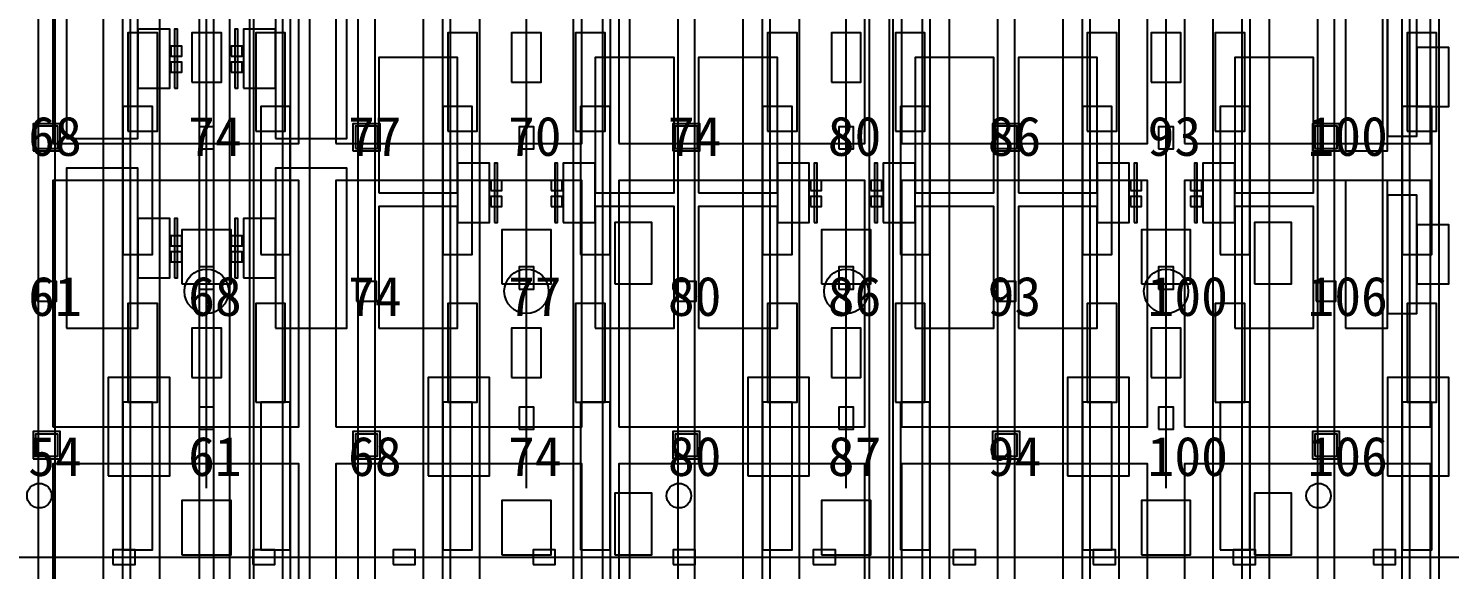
# Model space of a CAD drawing. Header units: metres. Extents: x -1640 to 1560, y -268 to 2338.
# Drawn here: x -177 to -119.2, y 2042.2 to 2064.2 of the extents above; entities that cross this region are included whole.
import ezdxf

# ---------------------------------------------------------------- set-up
doc = ezdxf.new("R2010")
doc.units = ezdxf.units.M
for name, color, linetype in [('1F_CHL', 4, 'Continuous'), ('1F_PUMP', 2, 'Continuous'), ('1F_SCR', 3, 'Continuous'), ('1F_STRUCT_COLUMN', 8, 'Continuous'), ('2F_CSF_LATERAL_RACK_CONCEPT', 9, 'Continuous'), ('2F_RFG', 5, 'Continuous'), ('2F_STRUCT_COLUMN', 8, 'Continuous'), ('2F_VMB', 6, 'Continuous'), ('3F_CLEANROOM_OVERHEAD_PIPE_DUCT_CONCEPT', 9, 'Continuous'), ('3F_CVD', 3, 'Continuous'), ('3F_EHS_EGRESS_DIST_M', 2, 'Continuous'), ('3F_EHS_EXTINGUISHER_HYDRANT_CABINET_CONCEPT', 1, 'Continuous'), ('3F_EHS_GAS_DETECTOR', 6, 'Continuous'), ('3F_ETCH', 2, 'Continuous'), ('3F_FOUP', 5, 'Continuous'), ('3F_OHT', 9, 'Continuous'), ('3F_OHTV', 1, 'Continuous'), ('3F_PHOTO', 1, 'Continuous'), ('3F_STK', 3, 'Continuous'), ('3F_STRUCT_COLUMN', 8, 'Continuous'), ('3F_TBAR', 6, 'Continuous'), ('4F_FFU', 1, 'Continuous'), ('4F_STRUCT_PLENUM_TRUSS_CONCEPT', 9, 'Continuous'), ('5F_CHL', 4, 'Continuous'), ('5F_PUMP', 2, 'Continuous'), ('5F_SCR', 3, 'Continuous'), ('5F_STRUCT_COLUMN', 8, 'Continuous'), ('6F_CSF_LATERAL_RACK_CONCEPT', 9, 'Continuous'), ('6F_RFG', 5, 'Continuous'), ('6F_STRUCT_COLUMN', 8, 'Continuous'), ('6F_VMB', 6, 'Continuous'), ('7F_CLEANROOM_OVERHEAD_PIPE_DUCT_CONCEPT', 9, 'Continuous'), ('7F_CVD', 3, 'Continuous'), ('7F_EHS_EGRESS_DIST_M', 2, 'Continuous'), ('7F_EHS_EXTINGUISHER_HYDRANT_CABINET_CONCEPT', 1, 'Continuous'), ('7F_EHS_GAS_DETECTOR', 6, 'Continuous'), ('7F_ETCH', 2, 'Continuous'), ('7F_FOUP', 5, 'Continuous'), ('7F_OHT', 9, 'Continuous'), ('7F_OHTV', 1, 'Continuous'), ('7F_PHOTO', 1, 'Continuous'), ('7F_STK', 3, 'Continuous'), ('7F_STRUCT_COLUMN', 8, 'Continuous'), ('7F_TBAR', 6, 'Continuous'), ('8F_FFU', 1, 'Continuous'), ('8F_STRUCT_PLENUM_TRUSS_CONCEPT', 9, 'Continuous'), ('EHS_TREATED_EXHAUST', 30, 'Continuous'), ('UTIL_PCW.R_CONCEPT', 1, 'Continuous'), ('UTIL_PCW.S_CONCEPT', 6, 'Continuous')]:
    doc.layers.add(name, color=color, linetype=linetype)

msp = doc.modelspace()

# ---------------------------------------------------------------- linework, layer by layer
at = {"layer": '1F_CHL'}
for points in [[(-153.15, 2053.8), (-151.65, 2053.8), (-151.65, 2056.3), (-153.15, 2056.3)], [(-127.15, 2053.8), (-125.65, 2053.8), (-125.65, 2056.3), (-127.15, 2056.3)], [(-153.15, 2042.8), (-151.65, 2042.8), (-151.65, 2045.3), (-153.15, 2045.3)], [(-127.15, 2042.8), (-125.65, 2042.8), (-125.65, 2045.3), (-127.15, 2045.3)]]:
    msp.add_lwpolyline(points, close=True, dxfattribs=at)
at = {"layer": '1F_PUMP'}
for points in [[(-172.95, 2060), (-171.75, 2060), (-171.75, 2064), (-172.95, 2064)], [(-167.75, 2060), (-166.55, 2060), (-166.55, 2064), (-167.75, 2064)], [(-159.95, 2060), (-158.75, 2060), (-158.75, 2064), (-159.95, 2064)], [(-154.75, 2060), (-153.55, 2060), (-153.55, 2064), (-154.75, 2064)], [(-146.95, 2060), (-145.75, 2060), (-145.75, 2064), (-146.95, 2064)], [(-141.75, 2060), (-140.55, 2060), (-140.55, 2064), (-141.75, 2064)], [(-133.95, 2060), (-132.75, 2060), (-132.75, 2064), (-133.95, 2064)], [(-128.75, 2060), (-127.55, 2060), (-127.55, 2064), (-128.75, 2064)], [(-120.95, 2060), (-119.75, 2060), (-119.75, 2064), (-120.95, 2064)], [(-172.95, 2049), (-171.75, 2049), (-171.75, 2053), (-172.95, 2053)], [(-167.75, 2049), (-166.55, 2049), (-166.55, 2053), (-167.75, 2053)], [(-159.95, 2049), (-158.75, 2049), (-158.75, 2053), (-159.95, 2053)], [(-154.75, 2049), (-153.55, 2049), (-153.55, 2053), (-154.75, 2053)], [(-146.95, 2049), (-145.75, 2049), (-145.75, 2053), (-146.95, 2053)], [(-141.75, 2049), (-140.55, 2049), (-140.55, 2053), (-141.75, 2053)], [(-133.95, 2049), (-132.75, 2049), (-132.75, 2053), (-133.95, 2053)], [(-128.75, 2049), (-127.55, 2049), (-127.55, 2053), (-128.75, 2053)], [(-120.95, 2049), (-119.75, 2049), (-119.75, 2053), (-120.95, 2053)]]:
    msp.add_lwpolyline(points, close=True, dxfattribs=at)
at = {"layer": '1F_SCR'}
for points in [[(-170.75, 2053.8), (-168.75, 2053.8), (-168.75, 2056), (-170.75, 2056)], [(-157.75, 2053.8), (-155.75, 2053.8), (-155.75, 2056), (-157.75, 2056)], [(-144.75, 2053.8), (-142.75, 2053.8), (-142.75, 2056), (-144.75, 2056)], [(-131.75, 2053.8), (-129.75, 2053.8), (-129.75, 2056), (-131.75, 2056)], [(-170.75, 2042.8), (-168.75, 2042.8), (-168.75, 2045), (-170.75, 2045)], [(-157.75, 2042.8), (-155.75, 2042.8), (-155.75, 2045), (-157.75, 2045)], [(-144.75, 2042.8), (-142.75, 2042.8), (-142.75, 2045), (-144.75, 2045)], [(-131.75, 2042.8), (-129.75, 2042.8), (-129.75, 2045), (-131.75, 2045)]]:
    msp.add_lwpolyline(points, close=True, dxfattribs=at)
at = {"layer": '1F_STRUCT_COLUMN'}
for points in [[(-176.8, 2059.2), (-175.7, 2059.2), (-175.7, 2060.3), (-176.8, 2060.3)], [(-163.8, 2059.2), (-162.7, 2059.2), (-162.7, 2060.3), (-163.8, 2060.3)], [(-150.8, 2059.2), (-149.7, 2059.2), (-149.7, 2060.3), (-150.8, 2060.3)], [(-137.8, 2059.2), (-136.7, 2059.2), (-136.7, 2060.3), (-137.8, 2060.3)], [(-124.8, 2059.2), (-123.7, 2059.2), (-123.7, 2060.3), (-124.8, 2060.3)], [(-176.8, 2046.7), (-175.7, 2046.7), (-175.7, 2047.8), (-176.8, 2047.8)], [(-163.8, 2046.7), (-162.7, 2046.7), (-162.7, 2047.8), (-163.8, 2047.8)], [(-150.8, 2046.7), (-149.7, 2046.7), (-149.7, 2047.8), (-150.8, 2047.8)], [(-137.8, 2046.7), (-136.7, 2046.7), (-136.7, 2047.8), (-137.8, 2047.8)], [(-124.8, 2046.7), (-123.7, 2046.7), (-123.7, 2047.8), (-124.8, 2047.8)]]:
    msp.add_lwpolyline(points, close=True, dxfattribs=at)
at = {"layer": '2F_CSF_LATERAL_RACK_CONCEPT'}
for points in [[(-173.95, 1970), (-173.15, 1970), (-173.15, 2113), (-173.95, 2113)], [(-166.35, 1970), (-165.55, 1970), (-165.55, 2113), (-166.35, 2113)], [(-160.95, 1970), (-160.15, 1970), (-160.15, 2113), (-160.95, 2113)], [(-153.35, 1970), (-152.55, 1970), (-152.55, 2113), (-153.35, 2113)], [(-147.95, 1970), (-147.15, 1970), (-147.15, 2113), (-147.95, 2113)], [(-140.35, 1970), (-139.55, 1970), (-139.55, 2113), (-140.35, 2113)], [(-134.95, 1970), (-134.15, 1970), (-134.15, 2113), (-134.95, 2113)], [(-127.35, 1970), (-126.55, 1970), (-126.55, 2113), (-127.35, 2113)], [(-121.95, 1970), (-121.15, 1970), (-121.15, 2113), (-121.95, 2113)]]:
    msp.add_lwpolyline(points, close=True, dxfattribs=at)
at = {"layer": '2F_RFG'}
for points in [[(-173.15, 2055), (-171.95, 2055), (-171.95, 2061), (-173.15, 2061)], [(-167.55, 2055), (-166.35, 2055), (-166.35, 2061), (-167.55, 2061)], [(-160.15, 2055), (-158.95, 2055), (-158.95, 2061), (-160.15, 2061)], [(-154.55, 2055), (-153.35, 2055), (-153.35, 2061), (-154.55, 2061)], [(-147.15, 2055), (-145.95, 2055), (-145.95, 2061), (-147.15, 2061)], [(-141.55, 2055), (-140.35, 2055), (-140.35, 2061), (-141.55, 2061)], [(-134.15, 2055), (-132.95, 2055), (-132.95, 2061), (-134.15, 2061)], [(-128.55, 2055), (-127.35, 2055), (-127.35, 2061), (-128.55, 2061)], [(-121.15, 2055), (-119.95, 2055), (-119.95, 2061), (-121.15, 2061)], [(-173.15, 2043), (-171.95, 2043), (-171.95, 2049), (-173.15, 2049)], [(-167.55, 2043), (-166.35, 2043), (-166.35, 2049), (-167.55, 2049)], [(-160.15, 2043), (-158.95, 2043), (-158.95, 2049), (-160.15, 2049)], [(-154.55, 2043), (-153.35, 2043), (-153.35, 2049), (-154.55, 2049)], [(-147.15, 2043), (-145.95, 2043), (-145.95, 2049), (-147.15, 2049)], [(-141.55, 2043), (-140.35, 2043), (-140.35, 2049), (-141.55, 2049)], [(-134.15, 2043), (-132.95, 2043), (-132.95, 2049), (-134.15, 2049)], [(-128.55, 2043), (-127.35, 2043), (-127.35, 2049), (-128.55, 2049)], [(-121.15, 2043), (-119.95, 2043), (-119.95, 2049), (-121.15, 2049)]]:
    msp.add_lwpolyline(points, close=True, dxfattribs=at)
at = {"layer": '2F_STRUCT_COLUMN'}
for points in [[(-176.7, 2059.3), (-175.8, 2059.3), (-175.8, 2060.2), (-176.7, 2060.2)], [(-163.7, 2059.3), (-162.8, 2059.3), (-162.8, 2060.2), (-163.7, 2060.2)], [(-150.7, 2059.3), (-149.8, 2059.3), (-149.8, 2060.2), (-150.7, 2060.2)], [(-137.7, 2059.3), (-136.8, 2059.3), (-136.8, 2060.2), (-137.7, 2060.2)], [(-124.7, 2059.3), (-123.8, 2059.3), (-123.8, 2060.2), (-124.7, 2060.2)], [(-176.7, 2046.8), (-175.8, 2046.8), (-175.8, 2047.7), (-176.7, 2047.7)], [(-163.7, 2046.8), (-162.8, 2046.8), (-162.8, 2047.7), (-163.7, 2047.7)], [(-150.7, 2046.8), (-149.8, 2046.8), (-149.8, 2047.7), (-150.7, 2047.7)], [(-137.7, 2046.8), (-136.8, 2046.8), (-136.8, 2047.7), (-137.7, 2047.7)], [(-124.7, 2046.8), (-123.8, 2046.8), (-123.8, 2047.7), (-124.7, 2047.7)]]:
    msp.add_lwpolyline(points, close=True, dxfattribs=at)
at = {"layer": '2F_VMB'}
for points in [[(-170.35, 2062), (-169.15, 2062), (-169.15, 2064), (-170.35, 2064)], [(-157.35, 2062), (-156.15, 2062), (-156.15, 2064), (-157.35, 2064)], [(-144.35, 2062), (-143.15, 2062), (-143.15, 2064), (-144.35, 2064)], [(-131.35, 2062), (-130.15, 2062), (-130.15, 2064), (-131.35, 2064)], [(-170.35, 2050), (-169.15, 2050), (-169.15, 2052), (-170.35, 2052)], [(-157.35, 2050), (-156.15, 2050), (-156.15, 2052), (-157.35, 2052)], [(-144.35, 2050), (-143.15, 2050), (-143.15, 2052), (-144.35, 2052)], [(-131.35, 2050), (-130.15, 2050), (-130.15, 2052), (-131.35, 2052)]]:
    msp.add_lwpolyline(points, close=True, dxfattribs=at)
at = {"layer": '3F_CLEANROOM_OVERHEAD_PIPE_DUCT_CONCEPT'}
for points in [[(-172.85, 1969), (-171.65, 1969), (-171.65, 2114), (-172.85, 2114)], [(-167.85, 1969), (-166.65, 1969), (-166.65, 2114), (-167.85, 2114)], [(-159.85, 1969), (-158.65, 1969), (-158.65, 2114), (-159.85, 2114)], [(-154.85, 1969), (-153.65, 1969), (-153.65, 2114), (-154.85, 2114)], [(-146.85, 1969), (-145.65, 1969), (-145.65, 2114), (-146.85, 2114)], [(-141.85, 1969), (-140.65, 1969), (-140.65, 2114), (-141.85, 2114)], [(-133.85, 1969), (-132.65, 1969), (-132.65, 2114), (-133.85, 2114)], [(-128.85, 1969), (-127.65, 1969), (-127.65, 2114), (-128.85, 2114)], [(-120.85, 1969), (-119.65, 1969), (-119.65, 2114), (-120.85, 2114)]]:
    msp.add_lwpolyline(points, close=True, dxfattribs=at)
at = {"layer": '3F_CVD'}
for points in [[(-175.45, 2059.7), (-172.55, 2059.7), (-172.55, 2066.2), (-175.45, 2066.2)], [(-166.95, 2059.7), (-164.05, 2059.7), (-164.05, 2066.2), (-166.95, 2066.2)], [(-172.55, 2061.75), (-171.25, 2061.75), (-171.25, 2064.15), (-172.55, 2064.15)], [(-168.25, 2061.75), (-166.95, 2061.75), (-166.95, 2064.15), (-168.25, 2064.15)], [(-175.45, 2052), (-172.55, 2052), (-172.55, 2058.5), (-175.45, 2058.5)], [(-166.95, 2052), (-164.05, 2052), (-164.05, 2058.5), (-166.95, 2058.5)], [(-172.55, 2054.05), (-171.25, 2054.05), (-171.25, 2056.45), (-172.55, 2056.45)], [(-168.25, 2054.05), (-166.95, 2054.05), (-166.95, 2056.45), (-168.25, 2056.45)]]:
    msp.add_lwpolyline(points, close=True, dxfattribs=at)
at = {"layer": '3F_EHS_EXTINGUISHER_HYDRANT_CABINET_CONCEPT'}
for centre in [(-176.55, 2045.2), (-150.55, 2045.2), (-124.55, 2045.2)]:
    msp.add_circle(centre, 0.5, dxfattribs=at)
at = {"layer": '3F_EHS_GAS_DETECTOR'}
for centre in [(-169.75, 2053.5), (-156.75, 2053.5), (-143.75, 2053.5), (-130.75, 2053.5)]:
    msp.add_circle(centre, 0.9, dxfattribs=at)
at = {"layer": '3F_ETCH'}
for points in [[(-123.45, 2059.2), (-121.75, 2059.2), (-121.75, 2065.2), (-123.45, 2065.2)], [(-121.75, 2059.8), (-120.55, 2059.8), (-120.55, 2064.6), (-121.75, 2064.6)], [(-120.55, 2061), (-119.25, 2061), (-119.25, 2063.4), (-120.55, 2063.4)], [(-123.45, 2052), (-121.75, 2052), (-121.75, 2058), (-123.45, 2058)], [(-121.75, 2052.6), (-120.55, 2052.6), (-120.55, 2057.4), (-121.75, 2057.4)], [(-120.55, 2053.8), (-119.25, 2053.8), (-119.25, 2056.2), (-120.55, 2056.2)]]:
    msp.add_lwpolyline(points, close=True, dxfattribs=at)
at = {"layer": '3F_FOUP'}
for points in [[(-171.2, 2063.05), (-170.75, 2063.05), (-170.75, 2063.45), (-171.2, 2063.45)], [(-168.75, 2063.05), (-168.3, 2063.05), (-168.3, 2063.45), (-168.75, 2063.45)], [(-171.2, 2062.4), (-170.75, 2062.4), (-170.75, 2062.8), (-171.2, 2062.8)], [(-168.75, 2062.4), (-168.3, 2062.4), (-168.3, 2062.8), (-168.75, 2062.8)], [(-158.2, 2057.6), (-157.75, 2057.6), (-157.75, 2058), (-158.2, 2058)], [(-155.75, 2057.6), (-155.3, 2057.6), (-155.3, 2058), (-155.75, 2058)], [(-145.2, 2057.6), (-144.75, 2057.6), (-144.75, 2058), (-145.2, 2058)], [(-142.75, 2057.6), (-142.3, 2057.6), (-142.3, 2058), (-142.75, 2058)], [(-132.2, 2057.6), (-131.75, 2057.6), (-131.75, 2058), (-132.2, 2058)], [(-129.75, 2057.6), (-129.3, 2057.6), (-129.3, 2058), (-129.75, 2058)], [(-158.2, 2056.95), (-157.75, 2056.95), (-157.75, 2057.35), (-158.2, 2057.35)], [(-155.75, 2056.95), (-155.3, 2056.95), (-155.3, 2057.35), (-155.75, 2057.35)], [(-145.2, 2056.95), (-144.75, 2056.95), (-144.75, 2057.35), (-145.2, 2057.35)], [(-142.75, 2056.95), (-142.3, 2056.95), (-142.3, 2057.35), (-142.75, 2057.35)], [(-132.2, 2056.95), (-131.75, 2056.95), (-131.75, 2057.35), (-132.2, 2057.35)], [(-129.75, 2056.95), (-129.3, 2056.95), (-129.3, 2057.35), (-129.75, 2057.35)], [(-171.2, 2055.35), (-170.75, 2055.35), (-170.75, 2055.75), (-171.2, 2055.75)], [(-168.75, 2055.35), (-168.3, 2055.35), (-168.3, 2055.75), (-168.75, 2055.75)], [(-171.2, 2054.7), (-170.75, 2054.7), (-170.75, 2055.1), (-171.2, 2055.1)], [(-168.75, 2054.7), (-168.3, 2054.7), (-168.3, 2055.1), (-168.75, 2055.1)]]:
    msp.add_lwpolyline(points, close=True, dxfattribs=at)
at = {"layer": '3F_OHT'}
for p, q in [((-169.75, 2045.5), (-169.75, 2114)), ((-156.75, 2045.5), (-156.75, 2114)), ((-143.75, 2045.5), (-143.75, 2114)), ((-130.75, 2045.5), (-130.75, 2114)), ((-221.5, 2042.7), (-1, 2042.7))]:
    msp.add_line(p, q, dxfattribs=at)
at = {"layer": '3F_OHTV'}
for points in [[(-170.05, 2059.28), (-169.45, 2059.28), (-169.45, 2060.18), (-170.05, 2060.18)], [(-157.05, 2059.28), (-156.45, 2059.28), (-156.45, 2060.18), (-157.05, 2060.18)], [(-144.05, 2059.28), (-143.45, 2059.28), (-143.45, 2060.18), (-144.05, 2060.18)], [(-131.05, 2059.28), (-130.45, 2059.28), (-130.45, 2060.18), (-131.05, 2060.18)], [(-170.05, 2053.59), (-169.45, 2053.59), (-169.45, 2054.49), (-170.05, 2054.49)], [(-157.05, 2053.59), (-156.45, 2053.59), (-156.45, 2054.49), (-157.05, 2054.49)], [(-144.05, 2053.59), (-143.45, 2053.59), (-143.45, 2054.49), (-144.05, 2054.49)], [(-131.05, 2053.59), (-130.45, 2053.59), (-130.45, 2054.49), (-131.05, 2054.49)], [(-170.05, 2047.9), (-169.45, 2047.9), (-169.45, 2048.8), (-170.05, 2048.8)], [(-157.05, 2047.9), (-156.45, 2047.9), (-156.45, 2048.8), (-157.05, 2048.8)], [(-144.05, 2047.9), (-143.45, 2047.9), (-143.45, 2048.8), (-144.05, 2048.8)], [(-131.05, 2047.9), (-130.45, 2047.9), (-130.45, 2048.8), (-131.05, 2048.8)], [(-173.56, 2042.4), (-172.66, 2042.4), (-172.66, 2043), (-173.56, 2043)], [(-167.87, 2042.4), (-166.97, 2042.4), (-166.97, 2043), (-167.87, 2043)], [(-162.17, 2042.4), (-161.27, 2042.4), (-161.27, 2043), (-162.17, 2043)], [(-156.48, 2042.4), (-155.58, 2042.4), (-155.58, 2043), (-156.48, 2043)], [(-150.79, 2042.4), (-149.89, 2042.4), (-149.89, 2043), (-150.79, 2043)], [(-145.09, 2042.4), (-144.19, 2042.4), (-144.19, 2043), (-145.09, 2043)], [(-139.4, 2042.4), (-138.5, 2042.4), (-138.5, 2043), (-139.4, 2043)], [(-133.71, 2042.4), (-132.81, 2042.4), (-132.81, 2043), (-133.71, 2043)], [(-128.02, 2042.4), (-127.12, 2042.4), (-127.12, 2043), (-128.02, 2043)], [(-122.32, 2042.4), (-121.42, 2042.4), (-121.42, 2043), (-122.32, 2043)]]:
    msp.add_lwpolyline(points, close=True, dxfattribs=at)
at = {"layer": '3F_PHOTO'}
for points in [[(-162.75, 2057.5), (-159.55, 2057.5), (-159.55, 2063), (-162.75, 2063)], [(-153.95, 2057.5), (-150.75, 2057.5), (-150.75, 2063), (-153.95, 2063)], [(-149.75, 2057.5), (-146.55, 2057.5), (-146.55, 2063), (-149.75, 2063)], [(-140.95, 2057.5), (-137.75, 2057.5), (-137.75, 2063), (-140.95, 2063)], [(-136.75, 2057.5), (-133.55, 2057.5), (-133.55, 2063), (-136.75, 2063)], [(-127.95, 2057.5), (-124.75, 2057.5), (-124.75, 2063), (-127.95, 2063)], [(-159.55, 2056.3), (-158.25, 2056.3), (-158.25, 2058.7), (-159.55, 2058.7)], [(-155.25, 2056.3), (-153.95, 2056.3), (-153.95, 2058.7), (-155.25, 2058.7)], [(-146.55, 2056.3), (-145.25, 2056.3), (-145.25, 2058.7), (-146.55, 2058.7)], [(-142.25, 2056.3), (-140.95, 2056.3), (-140.95, 2058.7), (-142.25, 2058.7)], [(-133.55, 2056.3), (-132.25, 2056.3), (-132.25, 2058.7), (-133.55, 2058.7)], [(-129.25, 2056.3), (-127.95, 2056.3), (-127.95, 2058.7), (-129.25, 2058.7)], [(-162.75, 2052), (-159.55, 2052), (-159.55, 2056.95), (-162.75, 2056.95)], [(-153.95, 2052), (-150.75, 2052), (-150.75, 2056.95), (-153.95, 2056.95)], [(-149.75, 2052), (-146.55, 2052), (-146.55, 2056.95), (-149.75, 2056.95)], [(-140.95, 2052), (-137.75, 2052), (-137.75, 2056.95), (-140.95, 2056.95)], [(-136.75, 2052), (-133.55, 2052), (-133.55, 2056.95), (-136.75, 2056.95)], [(-127.95, 2052), (-124.75, 2052), (-124.75, 2056.95), (-127.95, 2056.95)]]:
    msp.add_lwpolyline(points, close=True, dxfattribs=at)
at = {"layer": '3F_STK'}
for points in [[(-173.75, 2046), (-171.25, 2046), (-171.25, 2050), (-173.75, 2050)], [(-160.75, 2046), (-158.25, 2046), (-158.25, 2050), (-160.75, 2050)], [(-147.75, 2046), (-145.25, 2046), (-145.25, 2050), (-147.75, 2050)], [(-134.75, 2046), (-132.25, 2046), (-132.25, 2050), (-134.75, 2050)], [(-121.75, 2046), (-119.25, 2046), (-119.25, 2050), (-121.75, 2050)]]:
    msp.add_lwpolyline(points, close=True, dxfattribs=at)
at = {"layer": '3F_STRUCT_COLUMN'}
for points in [[(-176.65, 2053.1), (-175.85, 2053.1), (-175.85, 2053.9), (-176.65, 2053.9)], [(-163.65, 2053.1), (-162.85, 2053.1), (-162.85, 2053.9), (-163.65, 2053.9)], [(-150.65, 2053.1), (-149.85, 2053.1), (-149.85, 2053.9), (-150.65, 2053.9)], [(-137.65, 2053.1), (-136.85, 2053.1), (-136.85, 2053.9), (-137.65, 2053.9)], [(-124.65, 2053.1), (-123.85, 2053.1), (-123.85, 2053.9), (-124.65, 2053.9)]]:
    msp.add_lwpolyline(points, close=True, dxfattribs=at)
at = {"layer": '3F_TBAR'}
for points in [[(-171.05, 2061.75), (-170.93, 2061.75), (-170.93, 2064.15), (-171.05, 2064.15)], [(-168.6, 2061.75), (-168.48, 2061.75), (-168.48, 2064.15), (-168.6, 2064.15)], [(-158.05, 2056.3), (-157.93, 2056.3), (-157.93, 2058.7), (-158.05, 2058.7)], [(-155.6, 2056.3), (-155.48, 2056.3), (-155.48, 2058.7), (-155.6, 2058.7)], [(-145.05, 2056.3), (-144.93, 2056.3), (-144.93, 2058.7), (-145.05, 2058.7)], [(-142.6, 2056.3), (-142.48, 2056.3), (-142.48, 2058.7), (-142.6, 2058.7)], [(-132.05, 2056.3), (-131.93, 2056.3), (-131.93, 2058.7), (-132.05, 2058.7)], [(-129.6, 2056.3), (-129.48, 2056.3), (-129.48, 2058.7), (-129.6, 2058.7)], [(-171.05, 2054.05), (-170.93, 2054.05), (-170.93, 2056.45), (-171.05, 2056.45)], [(-168.6, 2054.05), (-168.48, 2054.05), (-168.48, 2056.45), (-168.6, 2056.45)]]:
    msp.add_lwpolyline(points, close=True, dxfattribs=at)
at = {"layer": '4F_FFU'}
for points in [[(-176, 2059.5), (-166, 2059.5), (-166, 2069.5), (-176, 2069.5)], [(-164.5, 2059.5), (-154.5, 2059.5), (-154.5, 2069.5), (-164.5, 2069.5)], [(-153, 2059.5), (-143, 2059.5), (-143, 2069.5), (-153, 2069.5)], [(-141.5, 2059.5), (-131.5, 2059.5), (-131.5, 2069.5), (-141.5, 2069.5)], [(-130, 2059.5), (-120, 2059.5), (-120, 2069.5), (-130, 2069.5)], [(-176, 2048), (-166, 2048), (-166, 2058), (-176, 2058)], [(-164.5, 2048), (-154.5, 2048), (-154.5, 2058), (-164.5, 2058)], [(-153, 2048), (-143, 2048), (-143, 2058), (-153, 2058)], [(-141.5, 2048), (-131.5, 2048), (-131.5, 2058), (-141.5, 2058)], [(-130, 2048), (-120, 2048), (-120, 2058), (-130, 2058)], [(-176, 2036.5), (-166, 2036.5), (-166, 2046.5), (-176, 2046.5)], [(-164.5, 2036.5), (-154.5, 2036.5), (-154.5, 2046.5), (-164.5, 2046.5)], [(-153, 2036.5), (-143, 2036.5), (-143, 2046.5), (-153, 2046.5)], [(-141.5, 2036.5), (-131.5, 2036.5), (-131.5, 2046.5), (-141.5, 2046.5)], [(-130, 2036.5), (-120, 2036.5), (-120, 2046.5), (-130, 2046.5)]]:
    msp.add_lwpolyline(points, close=True, dxfattribs=at)
at = {"layer": '4F_STRUCT_PLENUM_TRUSS_CONCEPT'}
for points in [[(-176.6, 1966), (-175.9, 1966), (-175.9, 2117), (-176.6, 2117)], [(-163.6, 1966), (-162.9, 1966), (-162.9, 2117), (-163.6, 2117)], [(-150.6, 1966), (-149.9, 1966), (-149.9, 2117), (-150.6, 2117)], [(-137.6, 1966), (-136.9, 1966), (-136.9, 2117), (-137.6, 2117)], [(-124.6, 1966), (-123.9, 1966), (-123.9, 2117), (-124.6, 2117)]]:
    msp.add_lwpolyline(points, close=True, dxfattribs=at)
at = {"layer": '5F_CHL'}
for points in [[(-153.15, 2053.8), (-151.65, 2053.8), (-151.65, 2056.3), (-153.15, 2056.3)], [(-127.15, 2053.8), (-125.65, 2053.8), (-125.65, 2056.3), (-127.15, 2056.3)], [(-153.15, 2042.8), (-151.65, 2042.8), (-151.65, 2045.3), (-153.15, 2045.3)], [(-127.15, 2042.8), (-125.65, 2042.8), (-125.65, 2045.3), (-127.15, 2045.3)]]:
    msp.add_lwpolyline(points, close=True, dxfattribs=at)
at = {"layer": '5F_PUMP'}
for points in [[(-172.95, 2060), (-171.75, 2060), (-171.75, 2064), (-172.95, 2064)], [(-167.75, 2060), (-166.55, 2060), (-166.55, 2064), (-167.75, 2064)], [(-159.95, 2060), (-158.75, 2060), (-158.75, 2064), (-159.95, 2064)], [(-154.75, 2060), (-153.55, 2060), (-153.55, 2064), (-154.75, 2064)], [(-146.95, 2060), (-145.75, 2060), (-145.75, 2064), (-146.95, 2064)], [(-141.75, 2060), (-140.55, 2060), (-140.55, 2064), (-141.75, 2064)], [(-133.95, 2060), (-132.75, 2060), (-132.75, 2064), (-133.95, 2064)], [(-128.75, 2060), (-127.55, 2060), (-127.55, 2064), (-128.75, 2064)], [(-120.95, 2060), (-119.75, 2060), (-119.75, 2064), (-120.95, 2064)], [(-172.95, 2049), (-171.75, 2049), (-171.75, 2053), (-172.95, 2053)], [(-167.75, 2049), (-166.55, 2049), (-166.55, 2053), (-167.75, 2053)], [(-159.95, 2049), (-158.75, 2049), (-158.75, 2053), (-159.95, 2053)], [(-154.75, 2049), (-153.55, 2049), (-153.55, 2053), (-154.75, 2053)], [(-146.95, 2049), (-145.75, 2049), (-145.75, 2053), (-146.95, 2053)], [(-141.75, 2049), (-140.55, 2049), (-140.55, 2053), (-141.75, 2053)], [(-133.95, 2049), (-132.75, 2049), (-132.75, 2053), (-133.95, 2053)], [(-128.75, 2049), (-127.55, 2049), (-127.55, 2053), (-128.75, 2053)], [(-120.95, 2049), (-119.75, 2049), (-119.75, 2053), (-120.95, 2053)]]:
    msp.add_lwpolyline(points, close=True, dxfattribs=at)
at = {"layer": '5F_SCR'}
for points in [[(-170.75, 2053.8), (-168.75, 2053.8), (-168.75, 2056), (-170.75, 2056)], [(-157.75, 2053.8), (-155.75, 2053.8), (-155.75, 2056), (-157.75, 2056)], [(-144.75, 2053.8), (-142.75, 2053.8), (-142.75, 2056), (-144.75, 2056)], [(-131.75, 2053.8), (-129.75, 2053.8), (-129.75, 2056), (-131.75, 2056)], [(-170.75, 2042.8), (-168.75, 2042.8), (-168.75, 2045), (-170.75, 2045)], [(-157.75, 2042.8), (-155.75, 2042.8), (-155.75, 2045), (-157.75, 2045)], [(-144.75, 2042.8), (-142.75, 2042.8), (-142.75, 2045), (-144.75, 2045)], [(-131.75, 2042.8), (-129.75, 2042.8), (-129.75, 2045), (-131.75, 2045)]]:
    msp.add_lwpolyline(points, close=True, dxfattribs=at)
at = {"layer": '5F_STRUCT_COLUMN'}
for points in [[(-176.8, 2059.2), (-175.7, 2059.2), (-175.7, 2060.3), (-176.8, 2060.3)], [(-163.8, 2059.2), (-162.7, 2059.2), (-162.7, 2060.3), (-163.8, 2060.3)], [(-150.8, 2059.2), (-149.7, 2059.2), (-149.7, 2060.3), (-150.8, 2060.3)], [(-137.8, 2059.2), (-136.7, 2059.2), (-136.7, 2060.3), (-137.8, 2060.3)], [(-124.8, 2059.2), (-123.7, 2059.2), (-123.7, 2060.3), (-124.8, 2060.3)], [(-176.8, 2046.7), (-175.7, 2046.7), (-175.7, 2047.8), (-176.8, 2047.8)], [(-163.8, 2046.7), (-162.7, 2046.7), (-162.7, 2047.8), (-163.8, 2047.8)], [(-150.8, 2046.7), (-149.7, 2046.7), (-149.7, 2047.8), (-150.8, 2047.8)], [(-137.8, 2046.7), (-136.7, 2046.7), (-136.7, 2047.8), (-137.8, 2047.8)], [(-124.8, 2046.7), (-123.7, 2046.7), (-123.7, 2047.8), (-124.8, 2047.8)]]:
    msp.add_lwpolyline(points, close=True, dxfattribs=at)
at = {"layer": '6F_CSF_LATERAL_RACK_CONCEPT'}
for points in [[(-173.95, 1970), (-173.15, 1970), (-173.15, 2113), (-173.95, 2113)], [(-166.35, 1970), (-165.55, 1970), (-165.55, 2113), (-166.35, 2113)], [(-160.95, 1970), (-160.15, 1970), (-160.15, 2113), (-160.95, 2113)], [(-153.35, 1970), (-152.55, 1970), (-152.55, 2113), (-153.35, 2113)], [(-147.95, 1970), (-147.15, 1970), (-147.15, 2113), (-147.95, 2113)], [(-140.35, 1970), (-139.55, 1970), (-139.55, 2113), (-140.35, 2113)], [(-134.95, 1970), (-134.15, 1970), (-134.15, 2113), (-134.95, 2113)], [(-127.35, 1970), (-126.55, 1970), (-126.55, 2113), (-127.35, 2113)], [(-121.95, 1970), (-121.15, 1970), (-121.15, 2113), (-121.95, 2113)]]:
    msp.add_lwpolyline(points, close=True, dxfattribs=at)
at = {"layer": '6F_RFG'}
for points in [[(-173.15, 2055), (-171.95, 2055), (-171.95, 2061), (-173.15, 2061)], [(-167.55, 2055), (-166.35, 2055), (-166.35, 2061), (-167.55, 2061)], [(-160.15, 2055), (-158.95, 2055), (-158.95, 2061), (-160.15, 2061)], [(-154.55, 2055), (-153.35, 2055), (-153.35, 2061), (-154.55, 2061)], [(-147.15, 2055), (-145.95, 2055), (-145.95, 2061), (-147.15, 2061)], [(-141.55, 2055), (-140.35, 2055), (-140.35, 2061), (-141.55, 2061)], [(-134.15, 2055), (-132.95, 2055), (-132.95, 2061), (-134.15, 2061)], [(-128.55, 2055), (-127.35, 2055), (-127.35, 2061), (-128.55, 2061)], [(-121.15, 2055), (-119.95, 2055), (-119.95, 2061), (-121.15, 2061)], [(-173.15, 2043), (-171.95, 2043), (-171.95, 2049), (-173.15, 2049)], [(-167.55, 2043), (-166.35, 2043), (-166.35, 2049), (-167.55, 2049)], [(-160.15, 2043), (-158.95, 2043), (-158.95, 2049), (-160.15, 2049)], [(-154.55, 2043), (-153.35, 2043), (-153.35, 2049), (-154.55, 2049)], [(-147.15, 2043), (-145.95, 2043), (-145.95, 2049), (-147.15, 2049)], [(-141.55, 2043), (-140.35, 2043), (-140.35, 2049), (-141.55, 2049)], [(-134.15, 2043), (-132.95, 2043), (-132.95, 2049), (-134.15, 2049)], [(-128.55, 2043), (-127.35, 2043), (-127.35, 2049), (-128.55, 2049)], [(-121.15, 2043), (-119.95, 2043), (-119.95, 2049), (-121.15, 2049)]]:
    msp.add_lwpolyline(points, close=True, dxfattribs=at)
at = {"layer": '6F_STRUCT_COLUMN'}
for points in [[(-176.7, 2059.3), (-175.8, 2059.3), (-175.8, 2060.2), (-176.7, 2060.2)], [(-163.7, 2059.3), (-162.8, 2059.3), (-162.8, 2060.2), (-163.7, 2060.2)], [(-150.7, 2059.3), (-149.8, 2059.3), (-149.8, 2060.2), (-150.7, 2060.2)], [(-137.7, 2059.3), (-136.8, 2059.3), (-136.8, 2060.2), (-137.7, 2060.2)], [(-124.7, 2059.3), (-123.8, 2059.3), (-123.8, 2060.2), (-124.7, 2060.2)], [(-176.7, 2046.8), (-175.8, 2046.8), (-175.8, 2047.7), (-176.7, 2047.7)], [(-163.7, 2046.8), (-162.8, 2046.8), (-162.8, 2047.7), (-163.7, 2047.7)], [(-150.7, 2046.8), (-149.8, 2046.8), (-149.8, 2047.7), (-150.7, 2047.7)], [(-137.7, 2046.8), (-136.8, 2046.8), (-136.8, 2047.7), (-137.7, 2047.7)], [(-124.7, 2046.8), (-123.8, 2046.8), (-123.8, 2047.7), (-124.7, 2047.7)]]:
    msp.add_lwpolyline(points, close=True, dxfattribs=at)
at = {"layer": '6F_VMB'}
for points in [[(-170.35, 2062), (-169.15, 2062), (-169.15, 2064), (-170.35, 2064)], [(-157.35, 2062), (-156.15, 2062), (-156.15, 2064), (-157.35, 2064)], [(-144.35, 2062), (-143.15, 2062), (-143.15, 2064), (-144.35, 2064)], [(-131.35, 2062), (-130.15, 2062), (-130.15, 2064), (-131.35, 2064)], [(-170.35, 2050), (-169.15, 2050), (-169.15, 2052), (-170.35, 2052)], [(-157.35, 2050), (-156.15, 2050), (-156.15, 2052), (-157.35, 2052)], [(-144.35, 2050), (-143.15, 2050), (-143.15, 2052), (-144.35, 2052)], [(-131.35, 2050), (-130.15, 2050), (-130.15, 2052), (-131.35, 2052)]]:
    msp.add_lwpolyline(points, close=True, dxfattribs=at)
at = {"layer": '7F_CLEANROOM_OVERHEAD_PIPE_DUCT_CONCEPT'}
for points in [[(-172.85, 1969), (-171.65, 1969), (-171.65, 2114), (-172.85, 2114)], [(-167.85, 1969), (-166.65, 1969), (-166.65, 2114), (-167.85, 2114)], [(-159.85, 1969), (-158.65, 1969), (-158.65, 2114), (-159.85, 2114)], [(-154.85, 1969), (-153.65, 1969), (-153.65, 2114), (-154.85, 2114)], [(-146.85, 1969), (-145.65, 1969), (-145.65, 2114), (-146.85, 2114)], [(-141.85, 1969), (-140.65, 1969), (-140.65, 2114), (-141.85, 2114)], [(-133.85, 1969), (-132.65, 1969), (-132.65, 2114), (-133.85, 2114)], [(-128.85, 1969), (-127.65, 1969), (-127.65, 2114), (-128.85, 2114)], [(-120.85, 1969), (-119.65, 1969), (-119.65, 2114), (-120.85, 2114)]]:
    msp.add_lwpolyline(points, close=True, dxfattribs=at)
at = {"layer": '7F_CVD'}
for points in [[(-175.45, 2059.7), (-172.55, 2059.7), (-172.55, 2066.2), (-175.45, 2066.2)], [(-166.95, 2059.7), (-164.05, 2059.7), (-164.05, 2066.2), (-166.95, 2066.2)], [(-172.55, 2061.75), (-171.25, 2061.75), (-171.25, 2064.15), (-172.55, 2064.15)], [(-168.25, 2061.75), (-166.95, 2061.75), (-166.95, 2064.15), (-168.25, 2064.15)], [(-175.45, 2052), (-172.55, 2052), (-172.55, 2058.5), (-175.45, 2058.5)], [(-166.95, 2052), (-164.05, 2052), (-164.05, 2058.5), (-166.95, 2058.5)], [(-172.55, 2054.05), (-171.25, 2054.05), (-171.25, 2056.45), (-172.55, 2056.45)], [(-168.25, 2054.05), (-166.95, 2054.05), (-166.95, 2056.45), (-168.25, 2056.45)]]:
    msp.add_lwpolyline(points, close=True, dxfattribs=at)
at = {"layer": '7F_EHS_EXTINGUISHER_HYDRANT_CABINET_CONCEPT'}
for centre in [(-176.55, 2045.2), (-150.55, 2045.2), (-124.55, 2045.2)]:
    msp.add_circle(centre, 0.5, dxfattribs=at)
at = {"layer": '7F_EHS_GAS_DETECTOR'}
for centre in [(-169.75, 2053.5), (-156.75, 2053.5), (-143.75, 2053.5), (-130.75, 2053.5)]:
    msp.add_circle(centre, 0.9, dxfattribs=at)
at = {"layer": '7F_ETCH'}
for points in [[(-123.45, 2059.2), (-121.75, 2059.2), (-121.75, 2065.2), (-123.45, 2065.2)], [(-121.75, 2059.8), (-120.55, 2059.8), (-120.55, 2064.6), (-121.75, 2064.6)], [(-120.55, 2061), (-119.25, 2061), (-119.25, 2063.4), (-120.55, 2063.4)], [(-123.45, 2052), (-121.75, 2052), (-121.75, 2058), (-123.45, 2058)], [(-121.75, 2052.6), (-120.55, 2052.6), (-120.55, 2057.4), (-121.75, 2057.4)], [(-120.55, 2053.8), (-119.25, 2053.8), (-119.25, 2056.2), (-120.55, 2056.2)]]:
    msp.add_lwpolyline(points, close=True, dxfattribs=at)
at = {"layer": '7F_FOUP'}
for points in [[(-171.2, 2063.05), (-170.75, 2063.05), (-170.75, 2063.45), (-171.2, 2063.45)], [(-168.75, 2063.05), (-168.3, 2063.05), (-168.3, 2063.45), (-168.75, 2063.45)], [(-171.2, 2062.4), (-170.75, 2062.4), (-170.75, 2062.8), (-171.2, 2062.8)], [(-168.75, 2062.4), (-168.3, 2062.4), (-168.3, 2062.8), (-168.75, 2062.8)], [(-158.2, 2057.6), (-157.75, 2057.6), (-157.75, 2058), (-158.2, 2058)], [(-155.75, 2057.6), (-155.3, 2057.6), (-155.3, 2058), (-155.75, 2058)], [(-145.2, 2057.6), (-144.75, 2057.6), (-144.75, 2058), (-145.2, 2058)], [(-142.75, 2057.6), (-142.3, 2057.6), (-142.3, 2058), (-142.75, 2058)], [(-132.2, 2057.6), (-131.75, 2057.6), (-131.75, 2058), (-132.2, 2058)], [(-129.75, 2057.6), (-129.3, 2057.6), (-129.3, 2058), (-129.75, 2058)], [(-158.2, 2056.95), (-157.75, 2056.95), (-157.75, 2057.35), (-158.2, 2057.35)], [(-155.75, 2056.95), (-155.3, 2056.95), (-155.3, 2057.35), (-155.75, 2057.35)], [(-145.2, 2056.95), (-144.75, 2056.95), (-144.75, 2057.35), (-145.2, 2057.35)], [(-142.75, 2056.95), (-142.3, 2056.95), (-142.3, 2057.35), (-142.75, 2057.35)], [(-132.2, 2056.95), (-131.75, 2056.95), (-131.75, 2057.35), (-132.2, 2057.35)], [(-129.75, 2056.95), (-129.3, 2056.95), (-129.3, 2057.35), (-129.75, 2057.35)], [(-171.2, 2055.35), (-170.75, 2055.35), (-170.75, 2055.75), (-171.2, 2055.75)], [(-168.75, 2055.35), (-168.3, 2055.35), (-168.3, 2055.75), (-168.75, 2055.75)], [(-171.2, 2054.7), (-170.75, 2054.7), (-170.75, 2055.1), (-171.2, 2055.1)], [(-168.75, 2054.7), (-168.3, 2054.7), (-168.3, 2055.1), (-168.75, 2055.1)]]:
    msp.add_lwpolyline(points, close=True, dxfattribs=at)
at = {"layer": '7F_OHT'}
for p, q in [((-169.75, 2045.5), (-169.75, 2114)), ((-156.75, 2045.5), (-156.75, 2114)), ((-143.75, 2045.5), (-143.75, 2114)), ((-130.75, 2045.5), (-130.75, 2114)), ((-221.5, 2042.7), (-1, 2042.7))]:
    msp.add_line(p, q, dxfattribs=at)
at = {"layer": '7F_OHTV'}
for points in [[(-170.05, 2059.28), (-169.45, 2059.28), (-169.45, 2060.18), (-170.05, 2060.18)], [(-157.05, 2059.28), (-156.45, 2059.28), (-156.45, 2060.18), (-157.05, 2060.18)], [(-144.05, 2059.28), (-143.45, 2059.28), (-143.45, 2060.18), (-144.05, 2060.18)], [(-131.05, 2059.28), (-130.45, 2059.28), (-130.45, 2060.18), (-131.05, 2060.18)], [(-170.05, 2053.59), (-169.45, 2053.59), (-169.45, 2054.49), (-170.05, 2054.49)], [(-157.05, 2053.59), (-156.45, 2053.59), (-156.45, 2054.49), (-157.05, 2054.49)], [(-144.05, 2053.59), (-143.45, 2053.59), (-143.45, 2054.49), (-144.05, 2054.49)], [(-131.05, 2053.59), (-130.45, 2053.59), (-130.45, 2054.49), (-131.05, 2054.49)], [(-170.05, 2047.9), (-169.45, 2047.9), (-169.45, 2048.8), (-170.05, 2048.8)], [(-157.05, 2047.9), (-156.45, 2047.9), (-156.45, 2048.8), (-157.05, 2048.8)], [(-144.05, 2047.9), (-143.45, 2047.9), (-143.45, 2048.8), (-144.05, 2048.8)], [(-131.05, 2047.9), (-130.45, 2047.9), (-130.45, 2048.8), (-131.05, 2048.8)], [(-173.56, 2042.4), (-172.66, 2042.4), (-172.66, 2043), (-173.56, 2043)], [(-167.87, 2042.4), (-166.97, 2042.4), (-166.97, 2043), (-167.87, 2043)], [(-162.17, 2042.4), (-161.27, 2042.4), (-161.27, 2043), (-162.17, 2043)], [(-156.48, 2042.4), (-155.58, 2042.4), (-155.58, 2043), (-156.48, 2043)], [(-150.79, 2042.4), (-149.89, 2042.4), (-149.89, 2043), (-150.79, 2043)], [(-145.09, 2042.4), (-144.19, 2042.4), (-144.19, 2043), (-145.09, 2043)], [(-139.4, 2042.4), (-138.5, 2042.4), (-138.5, 2043), (-139.4, 2043)], [(-133.71, 2042.4), (-132.81, 2042.4), (-132.81, 2043), (-133.71, 2043)], [(-128.02, 2042.4), (-127.12, 2042.4), (-127.12, 2043), (-128.02, 2043)], [(-122.32, 2042.4), (-121.42, 2042.4), (-121.42, 2043), (-122.32, 2043)]]:
    msp.add_lwpolyline(points, close=True, dxfattribs=at)
at = {"layer": '7F_PHOTO'}
for points in [[(-162.75, 2057.5), (-159.55, 2057.5), (-159.55, 2063), (-162.75, 2063)], [(-153.95, 2057.5), (-150.75, 2057.5), (-150.75, 2063), (-153.95, 2063)], [(-149.75, 2057.5), (-146.55, 2057.5), (-146.55, 2063), (-149.75, 2063)], [(-140.95, 2057.5), (-137.75, 2057.5), (-137.75, 2063), (-140.95, 2063)], [(-136.75, 2057.5), (-133.55, 2057.5), (-133.55, 2063), (-136.75, 2063)], [(-127.95, 2057.5), (-124.75, 2057.5), (-124.75, 2063), (-127.95, 2063)], [(-159.55, 2056.3), (-158.25, 2056.3), (-158.25, 2058.7), (-159.55, 2058.7)], [(-155.25, 2056.3), (-153.95, 2056.3), (-153.95, 2058.7), (-155.25, 2058.7)], [(-146.55, 2056.3), (-145.25, 2056.3), (-145.25, 2058.7), (-146.55, 2058.7)], [(-142.25, 2056.3), (-140.95, 2056.3), (-140.95, 2058.7), (-142.25, 2058.7)], [(-133.55, 2056.3), (-132.25, 2056.3), (-132.25, 2058.7), (-133.55, 2058.7)], [(-129.25, 2056.3), (-127.95, 2056.3), (-127.95, 2058.7), (-129.25, 2058.7)], [(-162.75, 2052), (-159.55, 2052), (-159.55, 2056.95), (-162.75, 2056.95)], [(-153.95, 2052), (-150.75, 2052), (-150.75, 2056.95), (-153.95, 2056.95)], [(-149.75, 2052), (-146.55, 2052), (-146.55, 2056.95), (-149.75, 2056.95)], [(-140.95, 2052), (-137.75, 2052), (-137.75, 2056.95), (-140.95, 2056.95)], [(-136.75, 2052), (-133.55, 2052), (-133.55, 2056.95), (-136.75, 2056.95)], [(-127.95, 2052), (-124.75, 2052), (-124.75, 2056.95), (-127.95, 2056.95)]]:
    msp.add_lwpolyline(points, close=True, dxfattribs=at)
at = {"layer": '7F_STK'}
for points in [[(-173.75, 2046), (-171.25, 2046), (-171.25, 2050), (-173.75, 2050)], [(-160.75, 2046), (-158.25, 2046), (-158.25, 2050), (-160.75, 2050)], [(-147.75, 2046), (-145.25, 2046), (-145.25, 2050), (-147.75, 2050)], [(-134.75, 2046), (-132.25, 2046), (-132.25, 2050), (-134.75, 2050)], [(-121.75, 2046), (-119.25, 2046), (-119.25, 2050), (-121.75, 2050)]]:
    msp.add_lwpolyline(points, close=True, dxfattribs=at)
at = {"layer": '7F_STRUCT_COLUMN'}
for points in [[(-176.65, 2053.1), (-175.85, 2053.1), (-175.85, 2053.9), (-176.65, 2053.9)], [(-163.65, 2053.1), (-162.85, 2053.1), (-162.85, 2053.9), (-163.65, 2053.9)], [(-150.65, 2053.1), (-149.85, 2053.1), (-149.85, 2053.9), (-150.65, 2053.9)], [(-137.65, 2053.1), (-136.85, 2053.1), (-136.85, 2053.9), (-137.65, 2053.9)], [(-124.65, 2053.1), (-123.85, 2053.1), (-123.85, 2053.9), (-124.65, 2053.9)]]:
    msp.add_lwpolyline(points, close=True, dxfattribs=at)
at = {"layer": '7F_TBAR'}
for points in [[(-171.05, 2061.75), (-170.93, 2061.75), (-170.93, 2064.15), (-171.05, 2064.15)], [(-168.6, 2061.75), (-168.48, 2061.75), (-168.48, 2064.15), (-168.6, 2064.15)], [(-158.05, 2056.3), (-157.93, 2056.3), (-157.93, 2058.7), (-158.05, 2058.7)], [(-155.6, 2056.3), (-155.48, 2056.3), (-155.48, 2058.7), (-155.6, 2058.7)], [(-145.05, 2056.3), (-144.93, 2056.3), (-144.93, 2058.7), (-145.05, 2058.7)], [(-142.6, 2056.3), (-142.48, 2056.3), (-142.48, 2058.7), (-142.6, 2058.7)], [(-132.05, 2056.3), (-131.93, 2056.3), (-131.93, 2058.7), (-132.05, 2058.7)], [(-129.6, 2056.3), (-129.48, 2056.3), (-129.48, 2058.7), (-129.6, 2058.7)], [(-171.05, 2054.05), (-170.93, 2054.05), (-170.93, 2056.45), (-171.05, 2056.45)], [(-168.6, 2054.05), (-168.48, 2054.05), (-168.48, 2056.45), (-168.6, 2056.45)]]:
    msp.add_lwpolyline(points, close=True, dxfattribs=at)
at = {"layer": '8F_FFU'}
for points in [[(-176, 2059.5), (-166, 2059.5), (-166, 2069.5), (-176, 2069.5)], [(-164.5, 2059.5), (-154.5, 2059.5), (-154.5, 2069.5), (-164.5, 2069.5)], [(-153, 2059.5), (-143, 2059.5), (-143, 2069.5), (-153, 2069.5)], [(-141.5, 2059.5), (-131.5, 2059.5), (-131.5, 2069.5), (-141.5, 2069.5)], [(-130, 2059.5), (-120, 2059.5), (-120, 2069.5), (-130, 2069.5)], [(-176, 2048), (-166, 2048), (-166, 2058), (-176, 2058)], [(-164.5, 2048), (-154.5, 2048), (-154.5, 2058), (-164.5, 2058)], [(-153, 2048), (-143, 2048), (-143, 2058), (-153, 2058)], [(-141.5, 2048), (-131.5, 2048), (-131.5, 2058), (-141.5, 2058)], [(-130, 2048), (-120, 2048), (-120, 2058), (-130, 2058)], [(-176, 2036.5), (-166, 2036.5), (-166, 2046.5), (-176, 2046.5)], [(-164.5, 2036.5), (-154.5, 2036.5), (-154.5, 2046.5), (-164.5, 2046.5)], [(-153, 2036.5), (-143, 2036.5), (-143, 2046.5), (-153, 2046.5)], [(-141.5, 2036.5), (-131.5, 2036.5), (-131.5, 2046.5), (-141.5, 2046.5)], [(-130, 2036.5), (-120, 2036.5), (-120, 2046.5), (-130, 2046.5)]]:
    msp.add_lwpolyline(points, close=True, dxfattribs=at)
at = {"layer": '8F_STRUCT_PLENUM_TRUSS_CONCEPT'}
for points in [[(-176.6, 1966), (-175.9, 1966), (-175.9, 2117), (-176.6, 2117)], [(-163.6, 1966), (-162.9, 1966), (-162.9, 2117), (-163.6, 2117)], [(-150.6, 1966), (-149.9, 1966), (-149.9, 2117), (-150.6, 2117)], [(-137.6, 1966), (-136.9, 1966), (-136.9, 2117), (-137.6, 2117)], [(-124.6, 1966), (-123.9, 1966), (-123.9, 2117), (-124.6, 2117)]]:
    msp.add_lwpolyline(points, close=True, dxfattribs=at)
at = {"layer": 'EHS_TREATED_EXHAUST'}
msp.add_lwpolyline([(-170.05, 1970), (-169.45, 1970), (-169.45, 2125), (-170.05, 2125)], close=True, dxfattribs=at)
msp.add_lwpolyline([(-170.05, 1970), (-169.45, 1970), (-169.45, 2125), (-170.05, 2125)], close=True, dxfattribs=at)
at = {"layer": 'UTIL_PCW.R_CONCEPT'}
for p, q in [((-167.995, 1971.78), (-167.995, 2111.23)), ((-167.995, 1971.78), (-167.995, 2111.23)), ((-141.995, 1971.78), (-141.995, 2111.23)), ((-141.995, 1971.78), (-141.995, 2111.23))]:
    msp.add_line(p, q, dxfattribs=at)
at = {"layer": 'UTIL_PCW.S_CONCEPT'}
for p, q in [((-168.805, 1971.78), (-168.805, 2111.23)), ((-168.805, 1971.78), (-168.805, 2111.23)), ((-142.805, 1971.78), (-142.805, 2111.23)), ((-142.805, 1971.78), (-142.805, 2111.23))]:
    msp.add_line(p, q, dxfattribs=at)

# ---------------------------------------------------------------- texts
at = {"layer": '3F_EHS_EGRESS_DIST_M'}
for s, p in [('68', (-177, 2059)), ('70', (-157.5, 2059)), ('80', (-144.5, 2059)), ('86', (-138, 2059)), ('93', (-131.5, 2059)), ('100', (-125, 2059)), ('74', (-170.5, 2059)), ('77', (-164, 2059)), ('74', (-151, 2059)), ('61', (-177, 2052.5)), ('68', (-170.5, 2052.5)), ('74', (-164, 2052.5)), ('77', (-157.5, 2052.5)), ('80', (-151, 2052.5)), ('86', (-144.5, 2052.5)), ('93', (-138, 2052.5)), ('100', (-131.5, 2052.5)), ('106', (-125, 2052.5)), ('54', (-177, 2046)), ('61', (-170.5, 2046)), ('68', (-164, 2046)), ('74', (-157.5, 2046)), ('80', (-151, 2046)), ('87', (-144.5, 2046)), ('94', (-138, 2046)), ('100', (-131.5, 2046)), ('106', (-125, 2046))]:
    msp.add_text(s, height=1.6, dxfattribs=at).set_placement(p)
at = {"layer": '7F_EHS_EGRESS_DIST_M'}
for s, p in [('68', (-177, 2059)), ('70', (-157.5, 2059)), ('80', (-144.5, 2059)), ('86', (-138, 2059)), ('93', (-131.5, 2059)), ('100', (-125, 2059)), ('74', (-170.5, 2059)), ('77', (-164, 2059)), ('74', (-151, 2059)), ('61', (-177, 2052.5)), ('68', (-170.5, 2052.5)), ('74', (-164, 2052.5)), ('77', (-157.5, 2052.5)), ('80', (-151, 2052.5)), ('86', (-144.5, 2052.5)), ('93', (-138, 2052.5)), ('100', (-131.5, 2052.5)), ('106', (-125, 2052.5)), ('54', (-177, 2046)), ('61', (-170.5, 2046)), ('68', (-164, 2046)), ('74', (-157.5, 2046)), ('80', (-151, 2046)), ('87', (-144.5, 2046)), ('94', (-138, 2046)), ('100', (-131.5, 2046)), ('106', (-125, 2046))]:
    msp.add_text(s, height=1.6, dxfattribs=at).set_placement(p)

doc.saveas('drawing.dxf')
